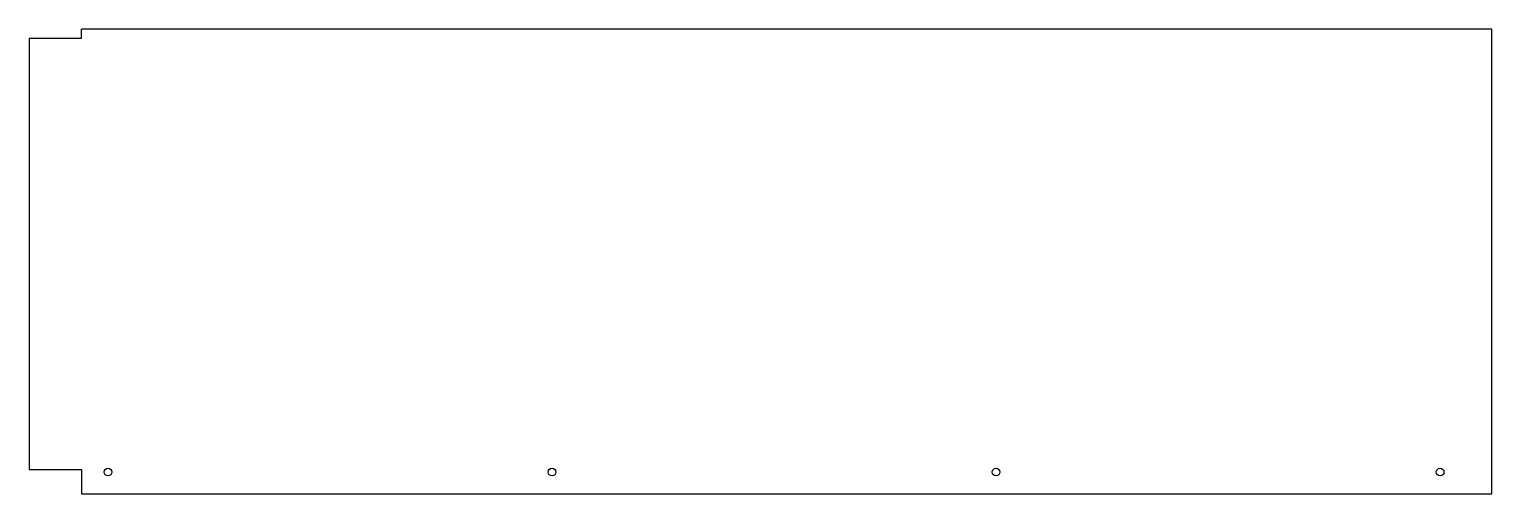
# Model space of a CAD drawing. Header units: millimetres. Extents: x 0 to 2832, y 0 to 900.
import ezdxf

# ---------------------------------------------------------------- set-up
doc = ezdxf.new("R2010")
doc.units = ezdxf.units.MM

msp = doc.modelspace()

# ---------------------------------------------------------------- linework, layer by layer
at = {"color": 7, "linetype": 'Continuous', "lineweight": 25}
for p, q in [((0, 883), (0, 47)), ((0, 883), (101, 883)), ((101, 883), (101, 900)), ((2832.5, 900), (101, 900)), ((2832.5, 0), (2832.5, 900)), ((0, 47), (101, 47)), ((101, 47), (101, 0)), ((101, 0), (2832.5, 0))]:
    msp.add_line(p, q, dxfattribs=at)
for centre in [(152.5, 42), (1012.5, 42), (1872.5, 42), (2732.5, 42)]:
    msp.add_circle(centre, 7.5, dxfattribs=at)

doc.saveas('drawing.dxf')
